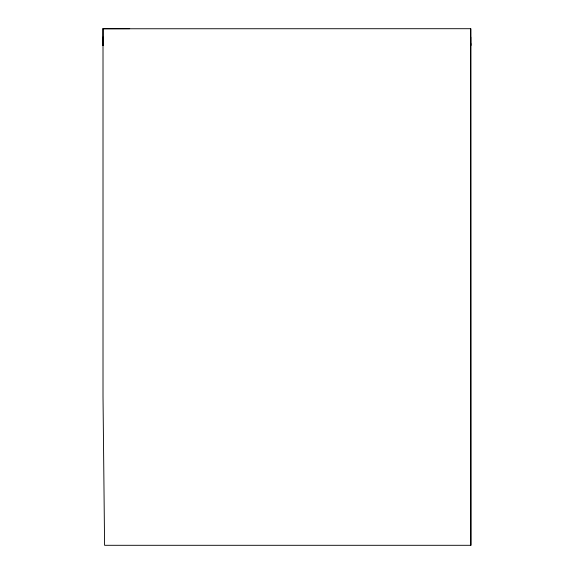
<?xml version="1.0" encoding="UTF-8"?>
<svg xmlns="http://www.w3.org/2000/svg" width="574" height="574" viewBox="0 0 574 574"><rect width="100%" height="100%" fill="white"/><g stroke="black" fill="none" stroke-linecap="round" stroke-linejoin="round"><path stroke-width="0.86" d="M129.702 28.7L103.011 28.736L103.019 45.475L103.011 37.116M103.019 44.887L103.019 43.208M470.752 37.059L470.752 45.418L470.752 43.179M103.011 28.765L470.752 28.7L470.989 545.3L104.59 545.3L103.011 396.44L103.011 28.7M470.752 44.844L470.752 45.418M470.752 28.7L470.752 545.3"/></g></svg>
